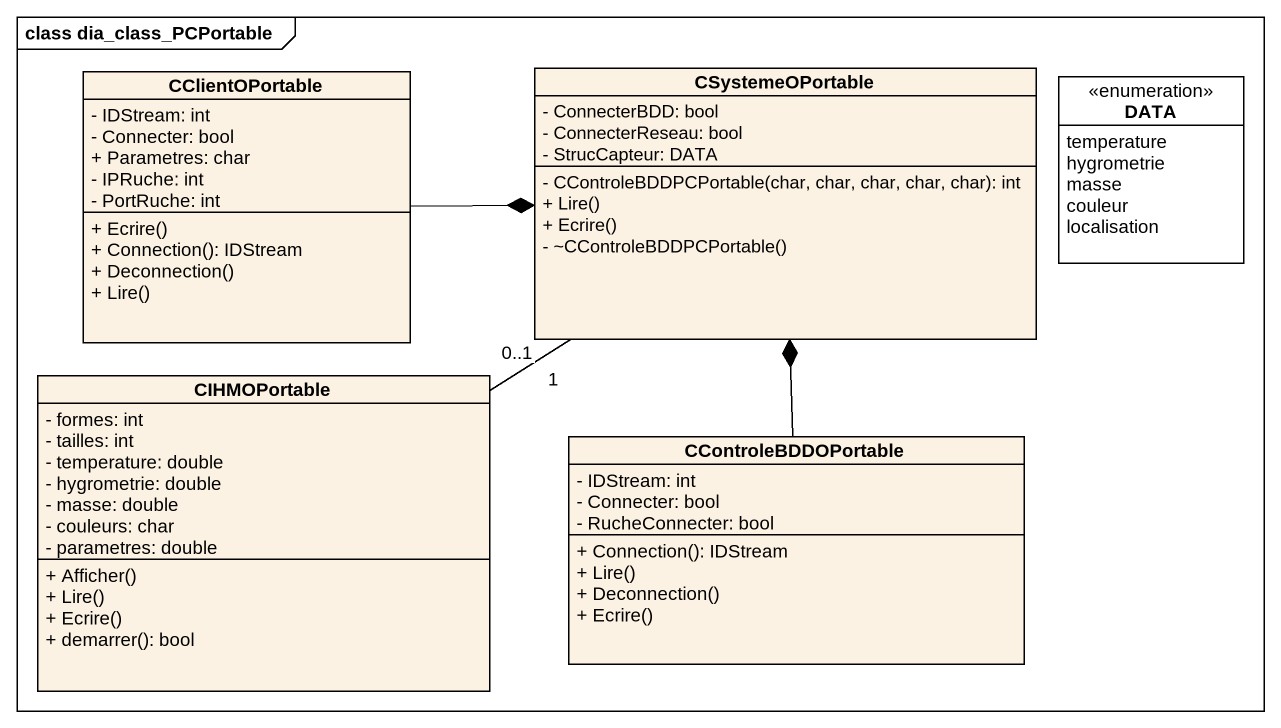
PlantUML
@startuml
mainframe class dia_class_PCPortable
hide circle
hide empty members
skinparam classAttributeIconSize 0
class CClientOPortable {
  - IDStream: int
  - Connecter: bool
  + Parametres: char
  - IPRuche: int
  - PortRuche: int
  + Ecrire()
  + Connection(): IDStream
  + Deconnection()
  + Lire()
}
class CSystemeOPortable {
  - ConnecterBDD: bool
  - ConnecterReseau: bool
  - StrucCapteur: DATA
  - CControleBDDPCPortable(char, char, char, char, char): int
  + Lire()
  + Ecrire()
  - ~CControleBDDPCPortable()
}
enum DATA #FFFFFF {
  temperature
  hygrometrie
  masse
  couleur
  localisation
}
class CIHMOPortable {
  - formes: int
  - tailles: int
  - temperature: double
  - hygrometrie: double
  - masse: double
  - couleurs: char
  - parametres: double
  + Afficher()
  + Lire()
  + Ecrire()
  + demarrer(): bool
}
class CControleBDDOPortable {
  - IDStream: int
  - Connecter: bool
  - RucheConnecter: bool
  + Connection(): IDStream
  + Lire()
  + Deconnection()
  + Ecrire()
}
CClientOPortable -right-* CSystemeOPortable
CSystemeOPortable "1" -- "0..1" CIHMOPortable
CControleBDDOPortable -up-* CSystemeOPortable
@enduml
